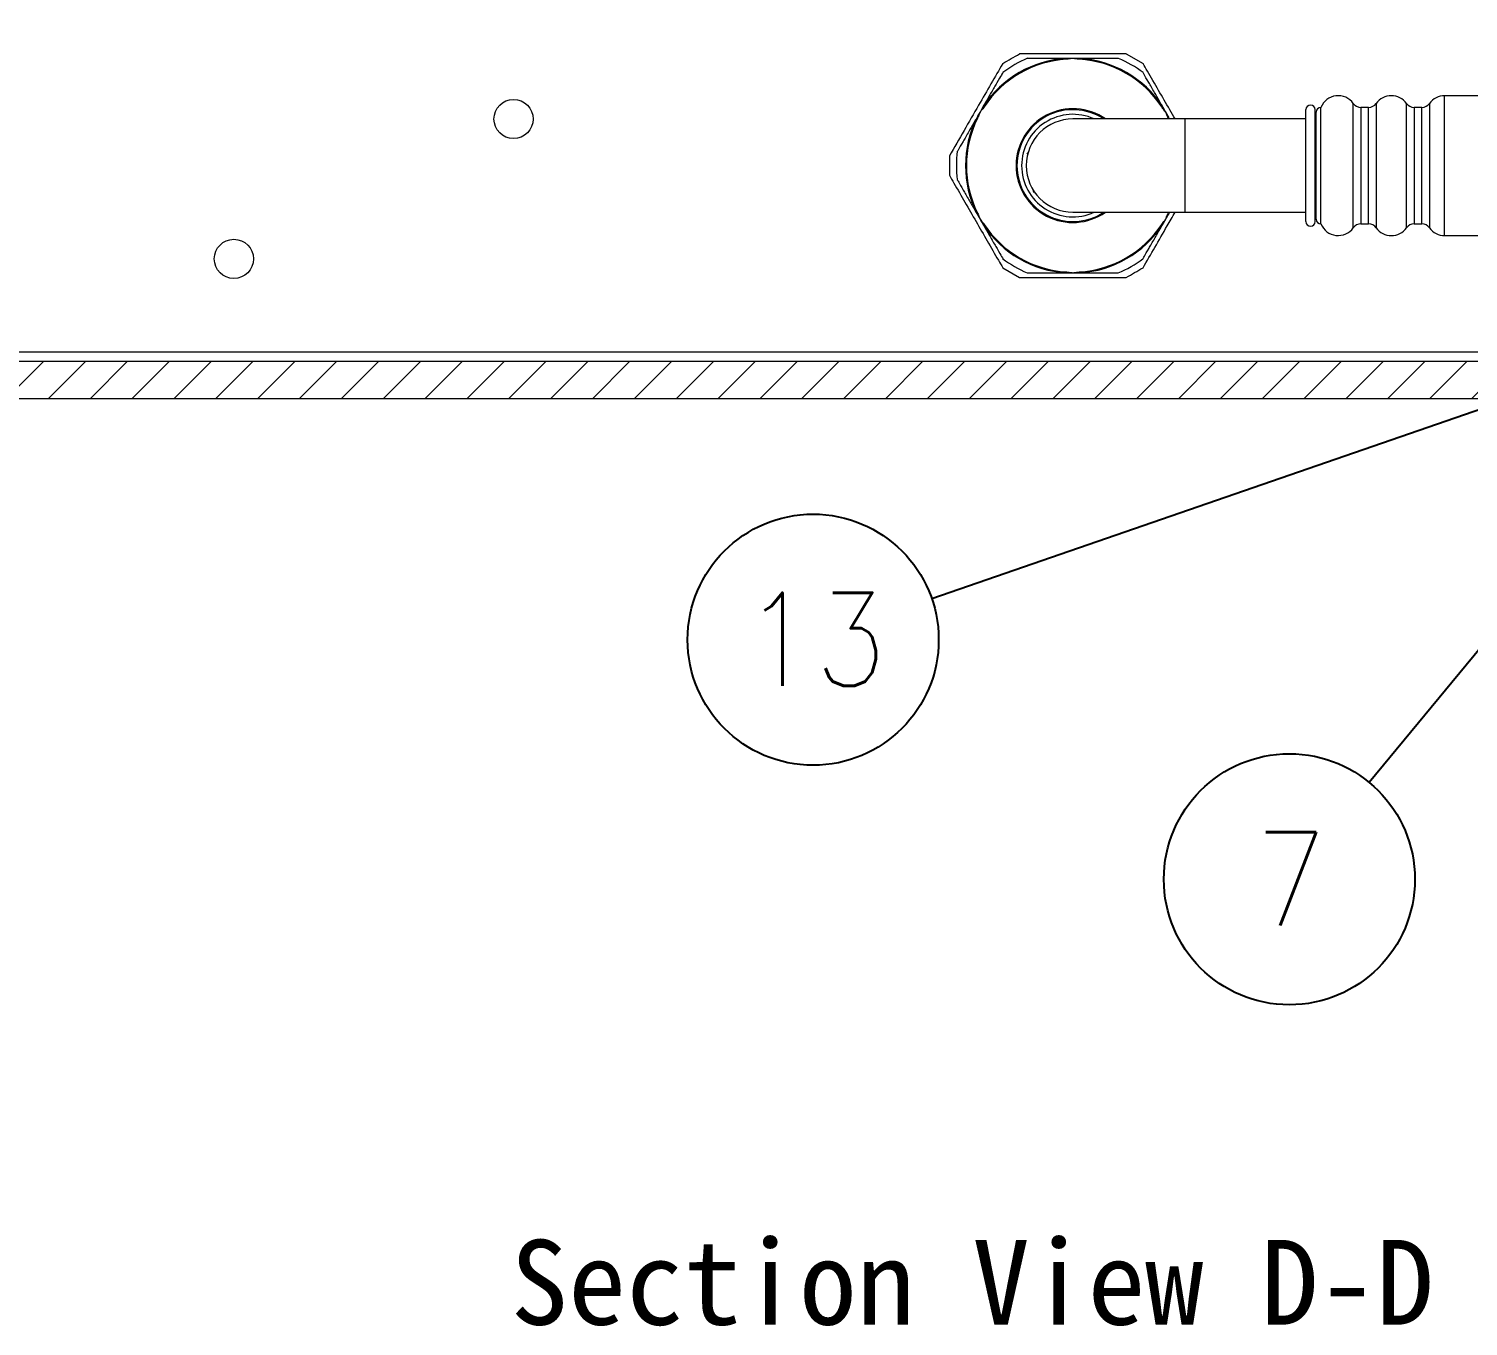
# Model space of a CAD drawing. Extents: x 14808 to 20058, y -13198 to -11680.
# Drawn here: x 14932 to 15009.2, y -13084.8 to -13015.2 of the extents above; entities that cross this region are included whole.
import ezdxf

# ---------------------------------------------------------------- set-up
doc = ezdxf.new("R2010")
doc.units = 0
doc.header["$LTSCALE"] = 7
doc.header["$MEASUREMENT"] = 0
doc.layers.get('0').update_dxf_attribs({"color": 2, "linetype": 'CONTINUOUS'})
doc.styles.add('GHS', font='romans', dxfattribs={"bigfont": 'ghs'})
doc.styles.add('TEXTSTYLE_0', font='txt.shx', dxfattribs={"width": 0.8, "bigfont": 'whgtxt.shx'})
doc.dimstyles.new('STANDARD$7', dxfattribs={"dimtxt": 3.5, "dimasz": 3, "dimexe": 1, "dimexo": 0.0625, "dimgap": 1, "dimtad": 1, "dimdec": 4, "dimzin": 0, "dimdsep": 46, "dimtxsty": 'GHS', "dimcen": 1, "dimclrt": 2, "dimadec": 0, "dimazin": 0, "dimtfac": 1, "dimtdec": 4, "dimtofl": 0, "dimtmove": 0, "dimatfit": 3, "dimfxl": 1, "dimtolj": 1, "dimtzin": 0, "dimarcsym": 0})

# ---------------------------------------------------------------- blocks, each defined once
blk = doc.blocks.new('A$C3D9A2228')
at = {"color": 2}
blk.add_circle((3.366, 3.366), 3.366, dxfattribs=at)
at = {"color": 2, "insert": (3.41, 3.376), "char_height": 2.5, "width": 5.41323, "attachment_point": 5, "style": 'TEXTSTYLE_0'}
blk.add_mtext('{\\W0.9;7}', dxfattribs=at)
blk = doc.blocks.new('A$C20FB22B0')
at = {"color": 2}
blk.add_circle((3.366, 3.366), 3.366, dxfattribs=at)
at = {"color": 2, "insert": (3.41, 3.376), "char_height": 2.5, "width": 5.41323, "attachment_point": 5, "style": 'TEXTSTYLE_0'}
blk.add_mtext('{\\W0.9;13}', dxfattribs=at)
blk = doc.blocks.new('A$C42703619')
at = {"linetype": 'Continuous', "lineweight": 0}
h = blk.add_hatch(dxfattribs=at)
h.set_pattern_fill('ANSI31', color=2, scale=0.25, style=0)
h.set_pattern_definition([(45, (121.7189, 108.7142), (-0.561266, 0.561266), [])])
edge = h.paths.add_edge_path(flags=0)
edge.add_line((1.361, 15.67), (1, 43.222))
edge.add_line((1, 43.222), (0, 43.222))
edge.add_line((0, 43.222), (0.361, 15.657))
edge.add_arc((5.36, 15.722), 5, 180.75, 270)
edge.add_line((5.36, 10.722), (72.019, 10.722))
edge.add_line((72.019, 10.722), (72.019, 11.722))
edge.add_line((72.019, 11.722), (5.36, 11.722))
edge.add_arc((5.36, 15.722), 4, 180.75, 270, ccw=False)
at = {"color": 7, "linetype": 'Continuous', "lineweight": 15}
for p, q in [((56.076, 19.824), (56.074, 19.848)), ((56.426, 19.848), (56.25, 19.848)), ((56.424, 19.824), (56.426, 19.848)), ((57.681, 19.971), (58.131, 19.711)), ((53.848, 18.563), (53.76, 18.41)), ((53.868, 18.549), (53.848, 18.563)), ((58.632, 18.549), (58.652, 18.563)), ((62.9, 15.41), (62.9, 18.535)), ((64.181, 18.535), (63.973, 18.535)), ((65.608, 18.535), (65.4, 18.535)), ((67.75, 18.848), (66.218, 18.848)), ((53.694, 18.248), (53.672, 18.258)), ((59.25, 18.223), (56.25, 18.223)), ((58.828, 18.258), (58.74, 18.41)), ((58.806, 18.248), (58.828, 18.258)), ((62.5, 18.223), (59.25, 18.223)), ((62.5, 15.473), (62.5, 18.473)), ((62.75, 15.473), (62.75, 18.473)), ((62.775, 18.223), (62.75, 18.223)), ((62.775, 15.535), (62.775, 18.41)), ((52.937, 17.232), (52.937, 16.713)), ((55.056, 17.344), (55.015, 17.282)), ((55.178, 16.307), (55.206, 16.249)), ((53.694, 15.698), (53.672, 15.688)), ((53.672, 15.688), (53.76, 15.535)), ((56.25, 15.723), (59.25, 15.723)), ((58.652, 15.383), (58.74, 15.535)), ((58.806, 15.698), (58.828, 15.688)), ((59.25, 15.723), (62.5, 15.723)), ((62.75, 15.723), (62.775, 15.723)), ((53.868, 15.396), (53.848, 15.383)), ((58.632, 15.396), (58.652, 15.383)), ((63.973, 15.41), (64.181, 15.41)), ((65.4, 15.41), (65.608, 15.41)), ((66.218, 15.098), (67.75, 15.098)), ((54.369, 14.234), (54.819, 13.974)), ((56.076, 14.122), (56.074, 14.098)), ((56.074, 14.098), (56.25, 14.098)), ((56.424, 14.122), (56.426, 14.098)), ((72.019, 11.722), (5.36, 11.722)), ((72.019, 10.722), (5.36, 10.722))]:
    blk.add_line(p, q, dxfattribs=at)
at = {"color": 8, "linetype": 'Continuous', "lineweight": 15}
for p, q in [((63.77, 15.306), (63.77, 18.64)), ((63.973, 18.535), (63.973, 15.41)), ((64.181, 15.41), (64.181, 18.535)), ((64.384, 18.64), (64.384, 15.306)), ((65.197, 15.306), (65.197, 18.64)), ((65.4, 18.535), (65.4, 15.41)), ((65.608, 15.41), (65.608, 18.535)), ((65.811, 18.64), (65.811, 15.306)), ((66.218, 15.098), (66.218, 18.848)), ((59.25, 18.223), (59.25, 15.723)), ((70.103, 11.969), (5.36, 11.969))]:
    blk.add_line(p, q, dxfattribs=at)
at = {"color": 7, "linetype": 'Continuous', "lineweight": 15}
for centre in [(41.25, 18.222), (33.75, 14.472)]:
    blk.add_circle(centre, 0.525, dxfattribs=at)
for centre, radius, start, end in [((56.25, 16.973), 2.88, 93.4992, 146.5008), ((56.25, 16.973), 2.856, 93.4992, 146.5008), ((56.25, 16.973), 3.125, 112.8908, 126.934), ((56.25, 16.973), 2.856, 33.4992, 86.5008), ((56.25, 16.973), 2.88, 33.4992, 86.5008), ((56.25, 16.973), 3.125, 52.9003, 66.9455), ((62.625, 18.473), 0.125, 0, 180), ((62.9, 18.41), 0.125, 90, 180), ((63.364, 18.348), 0.5, 35.6853, 157.9757), ((63.973, 18.785), 0.25, 215.6853, 270), ((64.181, 18.785), 0.25, 270, 324.3147), ((64.791, 18.348), 0.5, 35.6853, 144.3147), ((65.4, 18.785), 0.25, 215.6853, 270), ((65.608, 18.785), 0.25, 270, 324.3147), ((66.218, 18.348), 0.5, 90, 144.3147), ((56.25, 16.973), 2.88, 153.4992, 206.5008), ((56.25, 16.973), 2.856, 153.4992, 206.5008), ((56.25, 16.973), 1.5, 56.4427, 180), ((56.25, 16.973), 1.375, 65.38, 180), ((56.25, 16.973), 1.25, 90, 270), ((56.25, 16.973), 3.125, 172.8931, 186.9135), ((56.25, 16.973), 1.5, 180, 303.5573), ((56.25, 16.973), 1.375, 180, 294.62), ((62.625, 15.473), 0.125, 180, 0), ((62.9, 15.535), 0.125, 180, 270), ((56.25, 16.973), 2.88, 213.4992, 266.5008), ((56.25, 16.973), 2.856, 213.4992, 266.5008), ((56.25, 16.973), 2.856, 273.4992, 326.5008), ((56.25, 16.973), 2.88, 273.4992, 326.5008), ((63.364, 15.598), 0.5, 202.0243, 324.3147), ((63.973, 15.16), 0.25, 90, 144.3147), ((64.181, 15.16), 0.25, 35.6853, 90), ((64.791, 15.598), 0.5, 215.6853, 324.3147), ((65.4, 15.16), 0.25, 90, 144.3147), ((65.608, 15.16), 0.25, 35.6853, 90), ((66.218, 15.598), 0.5, 215.6853, 270), ((56.25, 16.973), 3.125, 232.9035, 246.9155), ((56.25, 16.973), 3.125, 292.9107, 306.9292)]:
    blk.add_arc(centre, radius, start, end, dxfattribs=at)
at = {"color": 8, "linetype": 'Continuous', "lineweight": 15}
for start, end in [(55.052, 180), (180, 304.948)]:
    blk.add_arc((56.25, 16.973), 1.525, start, end, dxfattribs=at)
at = {"color": 7, "linetype": 'Continuous', "lineweight": 15}
for points, knots in [([(54.369, 19.711), (54.264, 19.53), (54.052, 19.162), (53.702, 18.556), (53.326, 17.905), (53.068, 17.458), (52.937, 17.232)], [0, 0, 0, 0, 0.223298, 0.452774, 0.723633, 1, 1, 1, 1]), ([(57.681, 19.971), (57.472, 19.971), (57.047, 19.971), (56.347, 19.971), (55.595, 19.971), (55.079, 19.971), (54.819, 19.971)], [0, 0, 0, 0, 0.223298, 0.452774, 0.723633, 1, 1, 1, 1]), ([(56.074, 19.848), (56.019, 19.848), (55.866, 19.848), (55.595, 19.848), (55.288, 19.848), (55.063, 19.848), (55.044, 19.848), (55.036, 19.848)], [0, 0, 0, 0, 0.080546, 0.224773, 0.443107, 0.737977, 1, 1, 1, 1]), ([(56.25, 19.848), (56.235, 19.848), (56.176, 19.848), (56.118, 19.848), (56.074, 19.848)], [0, 0, 0, 0, 0.256693, 1, 1, 1, 1]), ([(56.25, 19.848), (56.249, 19.848), (56.208, 19.841), (56.15, 19.83), (56.092, 19.825), (56.076, 19.824)], [0, 0, 0, 0, 0.016522, 0.715828, 1, 1, 1, 1]), ([(56.424, 19.824), (56.384, 19.828), (56.326, 19.835), (56.268, 19.845), (56.251, 19.848), (56.25, 19.848)], [0, 0, 0, 0, 0.699392, 0.983475, 1, 1, 1, 1]), ([(57.475, 19.848), (57.459, 19.848), (57.429, 19.848), (57.199, 19.848), (56.89, 19.848), (56.622, 19.848), (56.468, 19.848), (56.426, 19.848)], [0, 0, 0, 0, 0.282986, 0.567547, 0.774748, 0.938966, 1, 1, 1, 1]), ([(58.99, 18.223), (58.943, 18.306), (58.795, 18.561), (58.547, 18.992), (58.306, 19.409), (58.17, 19.644), (58.131, 19.711)], [0, 0, 0, 0, 0.165662, 0.510741, 0.859353, 1, 1, 1, 1]), ([(54.373, 19.471), (54.365, 19.458), (54.35, 19.432), (54.235, 19.233), (54.08, 18.965), (53.946, 18.732), (53.869, 18.599), (53.848, 18.563)], [0, 0, 0, 0, 0.283347, 0.567765, 0.774861, 0.938996, 1, 1, 1, 1]), ([(58.652, 18.563), (58.624, 18.61), (58.548, 18.743), (58.412, 18.978), (58.259, 19.244), (58.146, 19.438), (58.137, 19.455), (58.133, 19.462)], [0, 0, 0, 0, 0.080519, 0.224697, 0.442957, 0.737727, 1, 1, 1, 1]), ([(53.868, 18.549), (53.844, 18.516), (53.81, 18.47), (53.772, 18.425), (53.761, 18.411), (53.76, 18.41)], [0, 0, 0, 0, 0.699392, 0.983475, 1, 1, 1, 1]), ([(58.74, 18.41), (58.739, 18.411), (58.712, 18.443), (58.674, 18.488), (58.641, 18.536), (58.632, 18.549)], [0, 0, 0, 0, 0.0165224, 0.715828, 1, 1, 1, 1]), ([(58.74, 18.41), (58.732, 18.424), (58.703, 18.475), (58.674, 18.525), (58.652, 18.563)], [0, 0, 0, 0, 0.256693, 1, 1, 1, 1]), ([(53.672, 18.258), (53.645, 18.211), (53.568, 18.078), (53.433, 17.843), (53.279, 17.577), (53.167, 17.383), (53.157, 17.366), (53.153, 17.359)], [0, 0, 0, 0, 0.080561, 0.224816, 0.443192, 0.738118, 1, 1, 1, 1]), ([(53.76, 18.41), (53.753, 18.397), (53.723, 18.346), (53.694, 18.296), (53.672, 18.258)], [0, 0, 0, 0, 0.256693, 1, 1, 1, 1]), ([(53.76, 18.41), (53.76, 18.41), (53.745, 18.37), (53.725, 18.315), (53.701, 18.263), (53.694, 18.248)], [0, 0, 0, 0, 0.016522, 0.715828, 1, 1, 1, 1]), ([(58.806, 18.248), (58.79, 18.285), (58.766, 18.338), (58.746, 18.393), (58.74, 18.41), (58.74, 18.41)], [0, 0, 0, 0, 0.699392, 0.983475, 1, 1, 1, 1]), ([(52.937, 16.713), (52.978, 16.642), (53.114, 16.407), (53.355, 15.99), (53.653, 15.474), (53.953, 14.953), (54.194, 14.536), (54.33, 14.301), (54.369, 14.234)], [0, 0, 0, 0, 0.088195, 0.29262, 0.500005, 0.706801, 0.915714, 1, 1, 1, 1]), ([(53.148, 16.596), (53.155, 16.583), (53.171, 16.557), (53.286, 16.358), (53.44, 16.09), (53.574, 15.857), (53.651, 15.724), (53.672, 15.688)], [0, 0, 0, 0, 0.283284, 0.567727, 0.774842, 0.938991, 1, 1, 1, 1]), ([(53.694, 15.698), (53.71, 15.661), (53.734, 15.608), (53.754, 15.553), (53.76, 15.536), (53.76, 15.535)], [0, 0, 0, 0, 0.699392, 0.983475, 1, 1, 1, 1]), ([(53.76, 15.535), (53.761, 15.535), (53.788, 15.502), (53.826, 15.458), (53.859, 15.41), (53.868, 15.396)], [0, 0, 0, 0, 0.0165224, 0.715828, 1, 1, 1, 1]), ([(53.76, 15.535), (53.768, 15.522), (53.797, 15.471), (53.826, 15.421), (53.848, 15.383)], [0, 0, 0, 0, 0.256693, 1, 1, 1, 1]), ([(58.131, 14.234), (58.236, 14.415), (58.448, 14.783), (58.739, 15.286), (58.92, 15.6), (58.991, 15.723)], [0, 0, 0, 0, 0.372179, 0.754658, 1, 1, 1, 1]), ([(58.632, 15.396), (58.656, 15.43), (58.69, 15.476), (58.728, 15.521), (58.739, 15.535), (58.74, 15.535)], [0, 0, 0, 0, 0.699392, 0.983475, 1, 1, 1, 1]), ([(58.74, 15.535), (58.74, 15.536), (58.755, 15.576), (58.775, 15.631), (58.799, 15.683), (58.806, 15.698)], [0, 0, 0, 0, 0.016522, 0.715828, 1, 1, 1, 1]), ([(58.74, 15.535), (58.747, 15.549), (58.777, 15.6), (58.806, 15.65), (58.828, 15.688)], [0, 0, 0, 0, 0.256693, 1, 1, 1, 1]), ([(53.848, 15.383), (53.876, 15.336), (53.952, 15.203), (54.088, 14.968), (54.241, 14.702), (54.354, 14.508), (54.363, 14.491), (54.367, 14.484)], [0, 0, 0, 0, 0.080556, 0.224801, 0.443162, 0.738068, 1, 1, 1, 1]), ([(58.128, 14.475), (58.135, 14.488), (58.15, 14.514), (58.265, 14.713), (58.42, 14.981), (58.554, 15.214), (58.631, 15.347), (58.652, 15.383)], [0, 0, 0, 0, 0.282778, 0.567422, 0.774683, 0.938948, 1, 1, 1, 1]), ([(54.819, 13.974), (55.028, 13.974), (55.453, 13.974), (56.153, 13.974), (56.905, 13.974), (57.421, 13.974), (57.681, 13.974)], [0, 0, 0, 0, 0.223298, 0.452774, 0.723633, 1, 1, 1, 1]), ([(55.025, 14.098), (55.041, 14.098), (55.071, 14.098), (55.301, 14.098), (55.61, 14.098), (55.878, 14.098), (56.032, 14.098), (56.074, 14.098)], [0, 0, 0, 0, 0.28298, 0.567544, 0.774746, 0.938965, 1, 1, 1, 1]), ([(56.076, 14.122), (56.116, 14.117), (56.174, 14.111), (56.232, 14.101), (56.249, 14.098), (56.25, 14.098)], [0, 0, 0, 0, 0.699392, 0.983475, 1, 1, 1, 1]), ([(56.25, 14.098), (56.251, 14.098), (56.292, 14.105), (56.35, 14.116), (56.408, 14.12), (56.424, 14.122)], [0, 0, 0, 0, 0.016522, 0.715828, 1, 1, 1, 1]), ([(56.25, 14.098), (56.265, 14.098), (56.324, 14.098), (56.382, 14.098), (56.426, 14.098)], [0, 0, 0, 0, 0.256693, 1, 1, 1, 1]), ([(56.426, 14.098), (56.481, 14.098), (56.634, 14.098), (56.905, 14.098), (57.212, 14.098), (57.437, 14.098), (57.456, 14.098), (57.464, 14.098)], [0, 0, 0, 0, 0.080536, 0.224746, 0.443054, 0.737888, 1, 1, 1, 1])]:
    blk.add_open_spline(points, degree=3, knots=knots, dxfattribs=at)
for points in [[(54.369, 19.711), (54.444, 19.754), (54.594, 19.841), (54.744, 19.928), (54.819, 19.971)], [(57.681, 13.974), (57.756, 14.017), (57.906, 14.104), (58.056, 14.19), (58.131, 14.234)]]:
    blk.add_open_spline(points, degree=3, dxfattribs=at)

msp = doc.modelspace()

# ---------------------------------------------------------------- block references
at = {"xscale": 2, "yscale": 2, "zscale": 2}
for name, p in [('A$C42703619', (14875.481, -13056.499)), ('A$C20FB22B0', (14967.317, -13054.709)), ('A$C3D9A2228', (14992.859, -13067.557))]:
    msp.add_blockref(name, p, dxfattribs=at)

# ---------------------------------------------------------------- texts
at = {"color": 2}
msp.add_text('Section View D-D', height=4.55, dxfattribs=at).set_placement((14957.819, -13084.712))

# ---------------------------------------------------------------- leaders
for points in [[(15025.464, -13030.233), (14980.411, -13045.782)], [(15017.922, -13038.611), (15003.874, -13055.635)]]:
    msp.add_leader(points, dimstyle='STANDARD$7', override={"dimtxt": 3, "dimexo": 0.3, "dimgap": 2, "dimtad": 0, "dimdec": 1, "dimzin": 8, "dimcen": 0, "dimclrd": 2, "dimclre": 2, "dimazin": 2, "dimtp": 0.1, "dimtfac": 0.5, "dimtdec": 1, "dimfxl": 2.5, "dimarcsym": 1})

doc.saveas('drawing.dxf')
